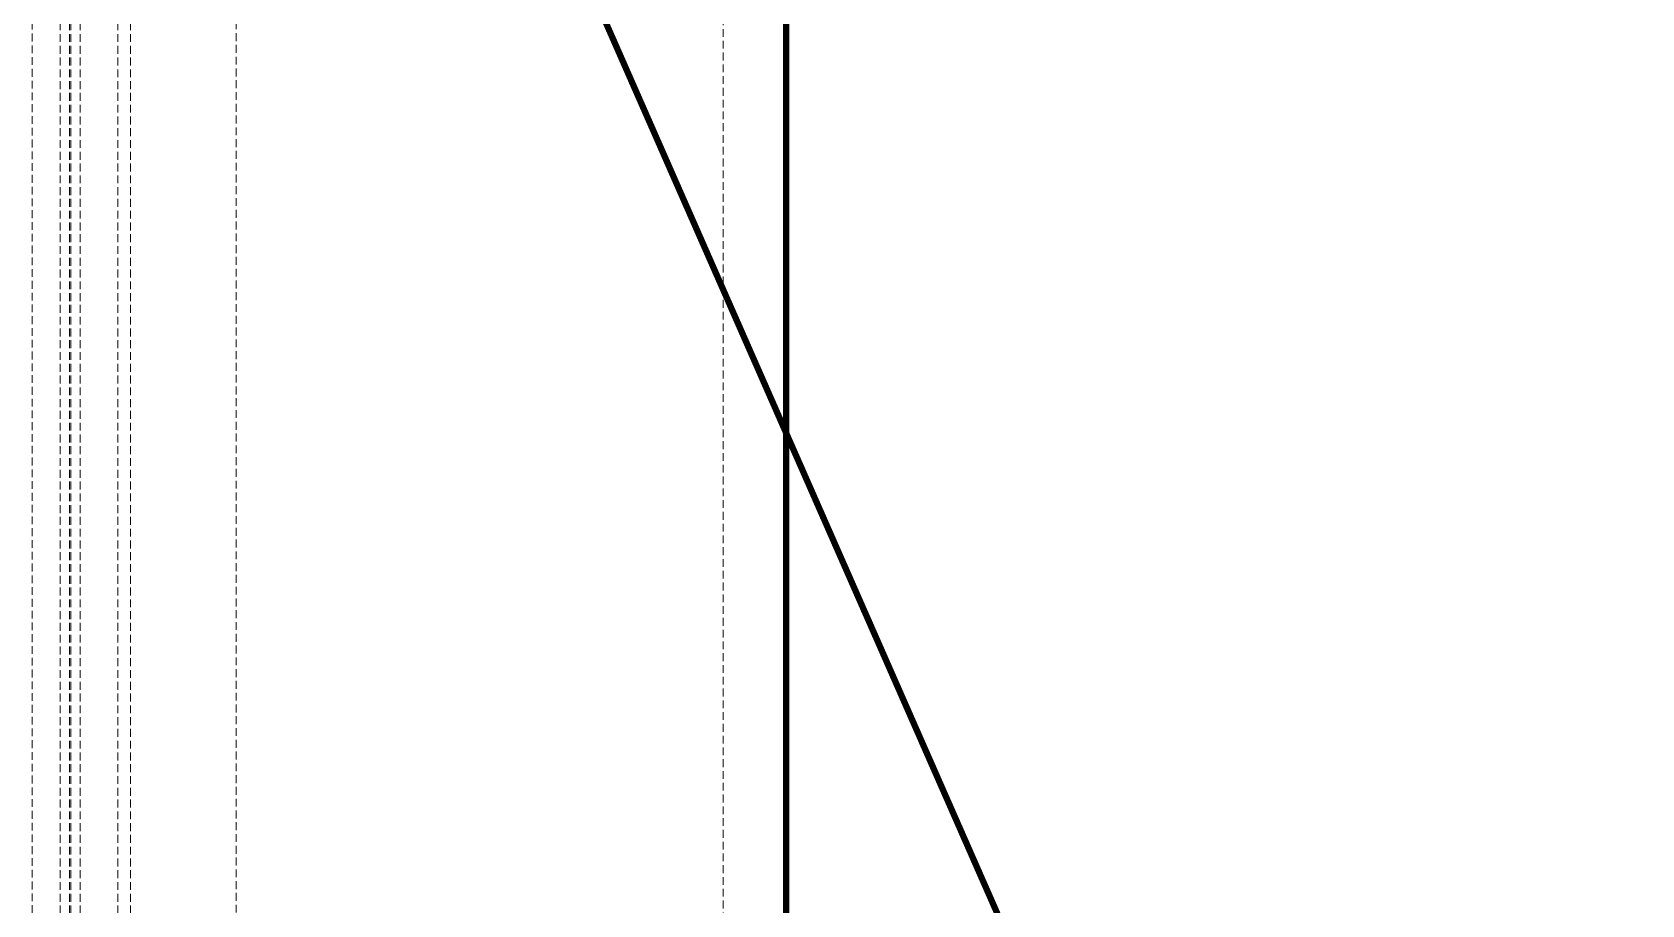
# Model space of a CAD drawing. Extents: x -1457 to 23780, y -2071 to 4205.
# Drawn here: x 7107.5 to 7158.7, y 1762.5 to 1790.3 of the extents above; entities that cross this region are included whole.
import ezdxf

# ---------------------------------------------------------------- set-up
doc = ezdxf.new("R2010")
doc.units = 0
doc.header["$MEASUREMENT"] = 0
doc.linetypes.add('HIDDEN', pattern=[0.375, 0.25, -0.125])
doc.layers.add('M-TEFRIS2-015', color=129, linetype='Continuous', lineweight=9)

msp = doc.modelspace()

# ---------------------------------------------------------------- linework, layer by layer
at = {"layer": 'M-TEFRIS2-015', "linetype": 'HIDDEN', "lineweight": 0}
for p, q in [((7129.5, 947.482), (7129.5, 1835)), ((7107.51, 1812.337), (7107.51, 1715.095)), ((7114, 1812.35), (7114, 1712.468)), ((7110.238, 1713.447), (7110.238, 1811.227)), ((7110.638, 1713.447), (7110.638, 1811.227)), ((7108.4, 1713.447), (7108.4, 1810.537)), ((7108.7, 1713.447), (7108.7, 1810.537)), ((7108.738, 1713.447), (7108.738, 1810.537)), ((7109.038, 1713.447), (7109.038, 1810.537))]:
    msp.add_line(p, q, dxfattribs=at)
at = {"layer": 'M-TEFRIS2-015', "linetype": 'HIDDEN', "lineweight": 0, "const_width": 0.2}
msp.add_lwpolyline([(7129.5, 979.758, -0.152644), (10705.5, 2076.188, -0.10573)], format="xyb", dxfattribs=at)
for points in [[(7127.5, 1825), (7131.5, 1825), (7131.5, 1700), (7127.5, 1700)], [(7129.5, 1702), (7131.5, 1702), (7131.5, 1823), (7129.5, 1823)], [(7113.76, 1817.895), (7158.307, 1716.456)]]:
    msp.add_lwpolyline(points, dxfattribs=at)

doc.saveas('drawing.dxf')
